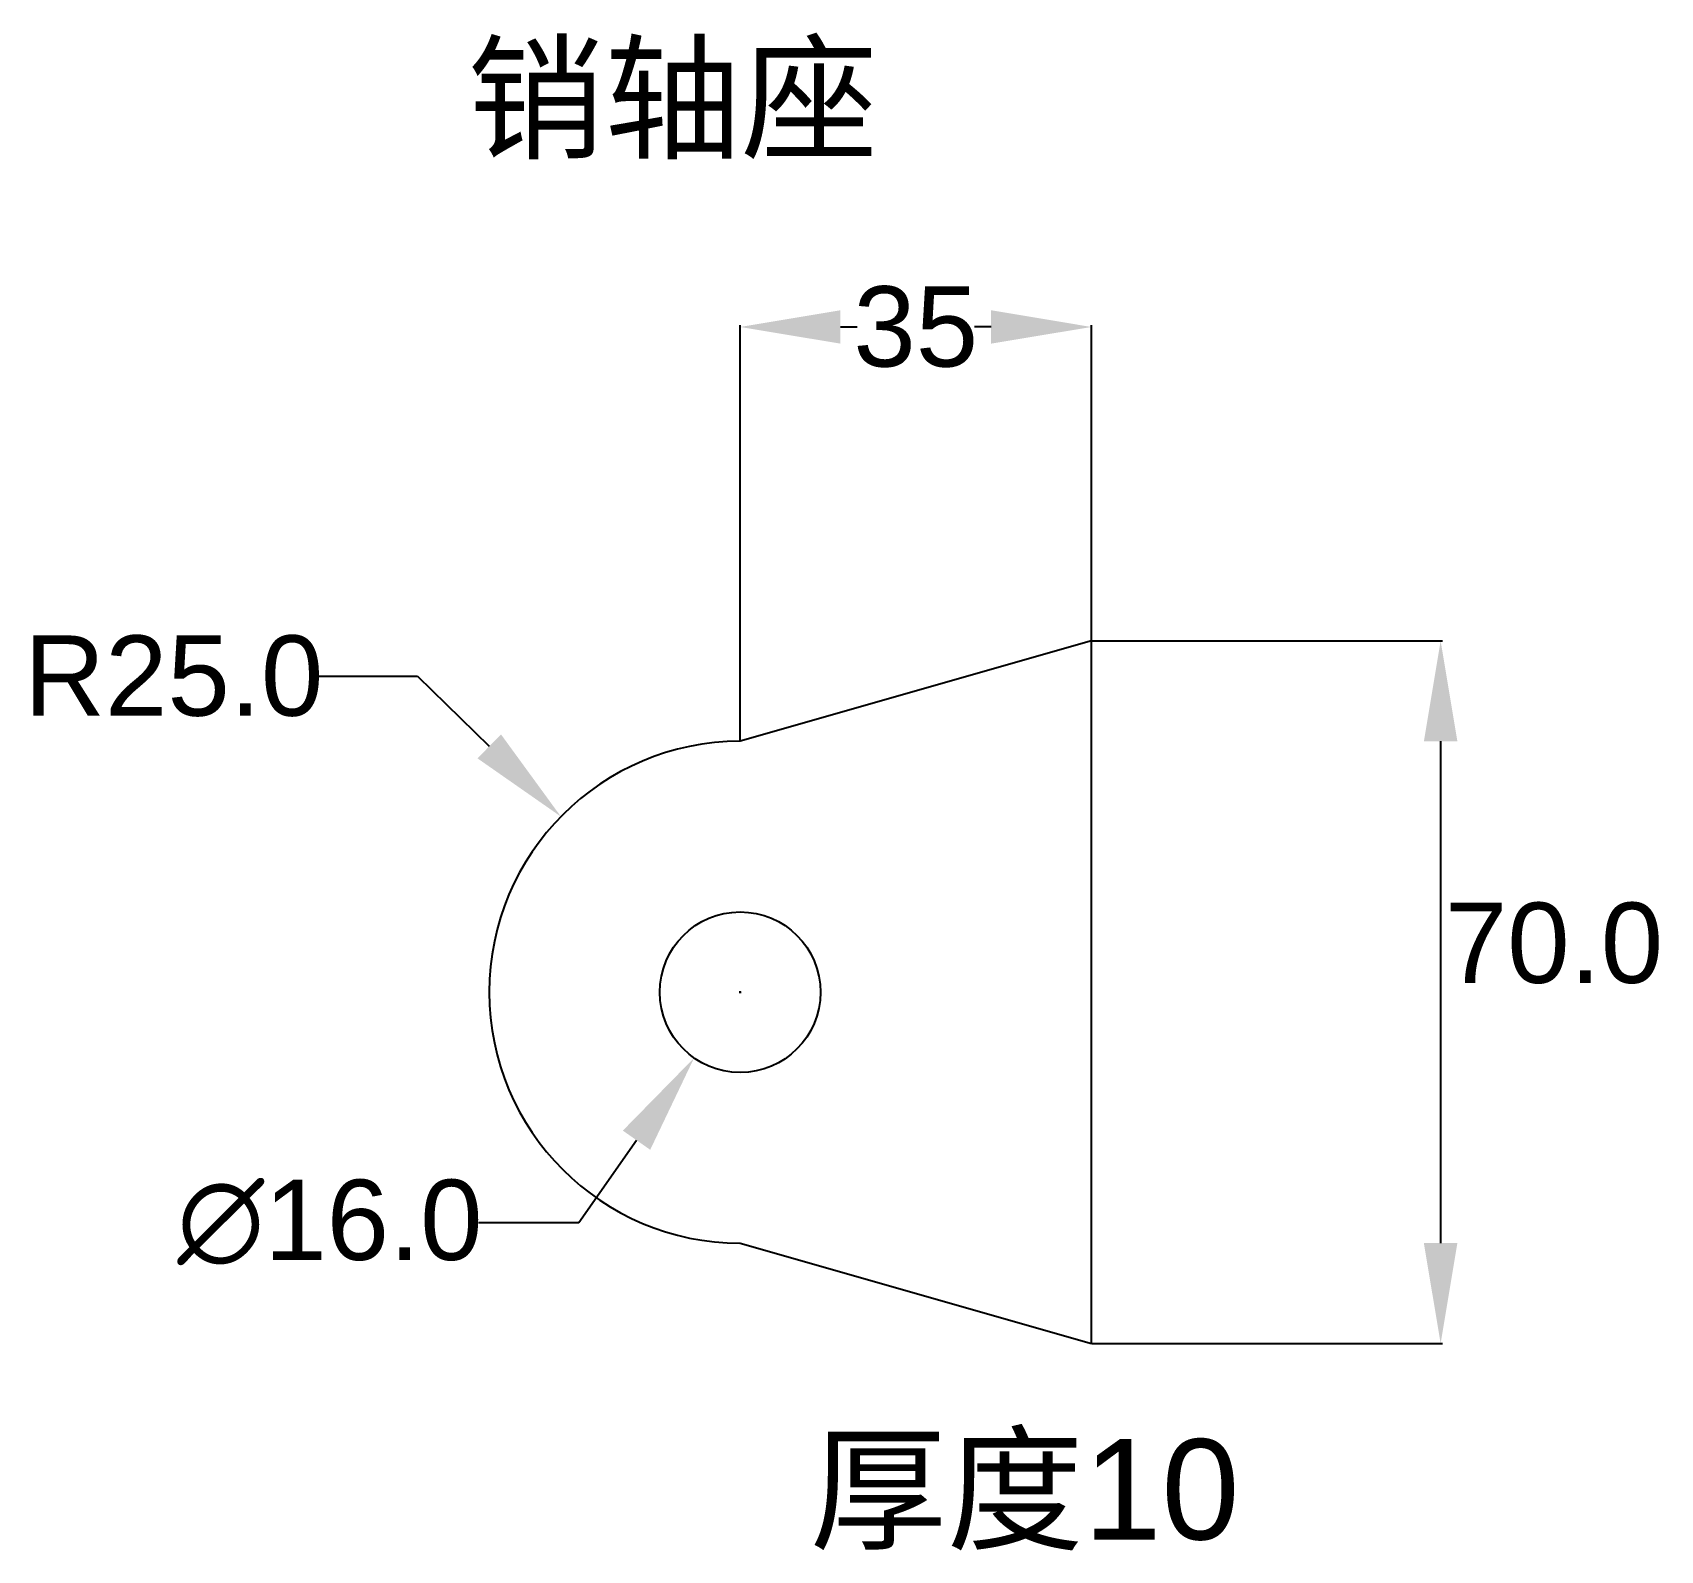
# Model space of a CAD drawing. Header units: millimetres. Extents: x -71 to 92, y -31 to 121.
import ezdxf

# ---------------------------------------------------------------- set-up
doc = ezdxf.new("R2010")
doc.units = ezdxf.units.MM
doc.styles.get("Standard").update_dxf_attribs({"font": 'arial.ttf'})
doc.dimstyles.get("Standard").update_dxf_attribs({"dimtxt": 8, "dimasz": 10, "dimexe": 0.18, "dimexo": 0.0625, "dimgap": 0.09, "dimtad": 0, "dimtih": 1, "dimtoh": 1, "dimdec": 1, "dimzin": 0, "dimdsep": 46, "dimtxsty": 'Standard', "dimcen": 0.09, "dimclrd": 3, "dimclre": 3, "dimclrt": 3, "dimadec": 0, "dimazin": 0, "dimtfac": 1, "dimtdec": 1, "dimtofl": 0, "dimtmove": 0, "dimatfit": 3, "dimfxl": 1, "dimtolj": 1, "dimtzin": 0, "dimarcsym": 0})

# ---------------------------------------------------------------- blocks, each defined once
blk = doc.blocks.new('*D1')
at = {"color": 3, "lineweight": -2, "transparency": 16777216}
for p, q in [((35.06, 60), (69.98, 60)), ((69.8, 50), (69.8, 0)), ((35.06, -10), (69.98, -10))]:
    blk.add_line(p, q, dxfattribs=at)
at = {"color": 3, "transparency": 16777216}
for points in [[(68.13, 50), (71.47, 50), (69.8, 60)], [(68.13, 0), (71.47, 0), (69.8, -10)]]:
    blk.add_solid(points, dxfattribs=at)
at = {"layer": 'Defpoints', "color": 0, "transparency": 16777216}
for p in [(35, 60), (35, -10), (69.8, -10)]:
    blk.add_point(p, dxfattribs=at)
at = {"color": 3, "transparency": 16777216, "insert": (81.1, 29.87), "char_height": 8, "attachment_point": 5}
blk.add_mtext('\\A1;70.0', dxfattribs=at)
blk = doc.blocks.new('*D2')
at = {"color": 3, "lineweight": -2, "transparency": 16777216}
for p, q in [((0, 50.06), (0, 91.46)), ((10, 91.28), (11.65, 91.28)), ((25, 91.28), (23.35, 91.28)), ((35, 60.06), (35, 91.46))]:
    blk.add_line(p, q, dxfattribs=at)
at = {"color": 3, "transparency": 16777216}
for points in [[(10, 92.95), (10, 89.62), (0, 91.28)], [(25, 92.95), (25, 89.62), (35, 91.28)]]:
    blk.add_solid(points, dxfattribs=at)
at = {"layer": 'Defpoints', "color": 0, "transparency": 16777216}
for p in [(35, 91.28), (35, 60), (0, 50)]:
    blk.add_point(p, dxfattribs=at)
at = {"color": 3, "transparency": 16777216, "insert": (17.5, 91.28), "char_height": 8, "attachment_point": 5}
blk.add_mtext('\\A1;35', dxfattribs=at)
blk = doc.blocks.new('*D3')
at = {"color": 3, "lineweight": -2, "transparency": 16777216}
for p, q in [((-0.09, 25), (0.09, 25)), ((0, 24.91), (0, 25.09)), ((-16.06, 2.06), (-10.32, 10.25)), ((-26.06, 2.06), (-16.06, 2.06))]:
    blk.add_line(p, q, dxfattribs=at)
at = {"color": 3, "transparency": 16777216}
blk.add_solid([(-11.69, 11.21), (-8.96, 9.3), (-4.59, 18.45)], dxfattribs=at)
at = {"layer": 'Defpoints', "color": 0, "transparency": 16777216}
for p in [(4.59, 31.55), (-4.59, 18.45)]:
    blk.add_point(p, dxfattribs=at)
at = {"color": 3, "transparency": 16777216, "insert": (-40.87, 2.06), "char_height": 8, "attachment_point": 5}
blk.add_mtext('\\A1;∅16.0', dxfattribs=at)
blk = doc.blocks.new('*D4')
at = {"color": 3, "lineweight": -2, "transparency": 16777216}
for p, q in [((-42.14, 56.49), (-32.14, 56.49)), ((-32.14, 56.49), (-25, 49.5)), ((-0.09, 25), (0.09, 25)), ((0, 24.91), (0, 25.09))]:
    blk.add_line(p, q, dxfattribs=at)
at = {"color": 3, "transparency": 16777216}
blk.add_solid([(-23.83, 50.69), (-26.17, 48.3), (-17.86, 42.5)], dxfattribs=at)
at = {"layer": 'Defpoints', "color": 0, "transparency": 16777216}
for p in [(-17.86, 42.5), (0, 25)]:
    blk.add_point(p, dxfattribs=at)
at = {"color": 3, "transparency": 16777216, "insert": (-56.44, 56.49), "char_height": 8, "attachment_point": 5}
blk.add_mtext('\\A1;R25.0', dxfattribs=at)

msp = doc.modelspace()

# ---------------------------------------------------------------- linework, layer by layer
for p, q in [((35, 60), (0, 50)), ((35, -10), (35, 60)), ((0, 0), (35, -10))]:
    msp.add_line(p, q)
msp.add_circle((0, 25), 8)
msp.add_arc((0, 25), 25, 90, 270)

# ---------------------------------------------------------------- texts
at = {"color": 2, "insert": (-27.19, 119.06), "char_height": 10, "attachment_point": 1}
msp.add_mtext_dynamic_manual_height_columns('{\\fSimSun|b0|i0|c134|p2;销轴座}', width=179.1748, gutter_width=12.5, heights=[0], dxfattribs=at)
at = {"insert": (6.94, -19.53), "char_height": 10, "attachment_point": 1}
msp.add_mtext_dynamic_manual_height_columns('{\\fSimSun|b0|i0|c134|p2;厚度}10 ', width=179.1748, gutter_width=12.5, heights=[0], dxfattribs=at)

# ---------------------------------------------------------------- dimensions: what is measured, and where the dimension line sits
dim = msp.add_linear_dim(base=(35, 91.28), p1=(0, 50), p2=(35, 60), text='35', dimstyle='Standard')
dim.commit()
dim.dimension.update_dxf_attribs({"geometry": '*D2', "text_midpoint": (17.5, 91.28)})
dim = msp.add_radius_dim(center=(0, 25), mpoint=(-17.86, 42.5), dimstyle='Standard')
dim.commit()
dim.dimension.update_dxf_attribs({"geometry": '*D4', "text_midpoint": (-56.44, 56.49)})
dim = msp.add_linear_dim(base=(69.8, -10), p1=(35, 60), p2=(35, -10), angle=90, dimstyle='Standard', override={"dimtmove": 2})
dim.commit()
dim.dimension.update_dxf_attribs({"geometry": '*D1', "text_midpoint": (81.1, 29.87), "dimtype": 160})
dim = msp.add_diameter_dim_2p(p1=(4.59, 31.55), p2=(-4.59, 18.45), dimstyle='Standard')
dim.commit()
dim.dimension.update_dxf_attribs({"geometry": '*D3', "text_midpoint": (-40.87, 2.06)})

doc.saveas('drawing.dxf')
